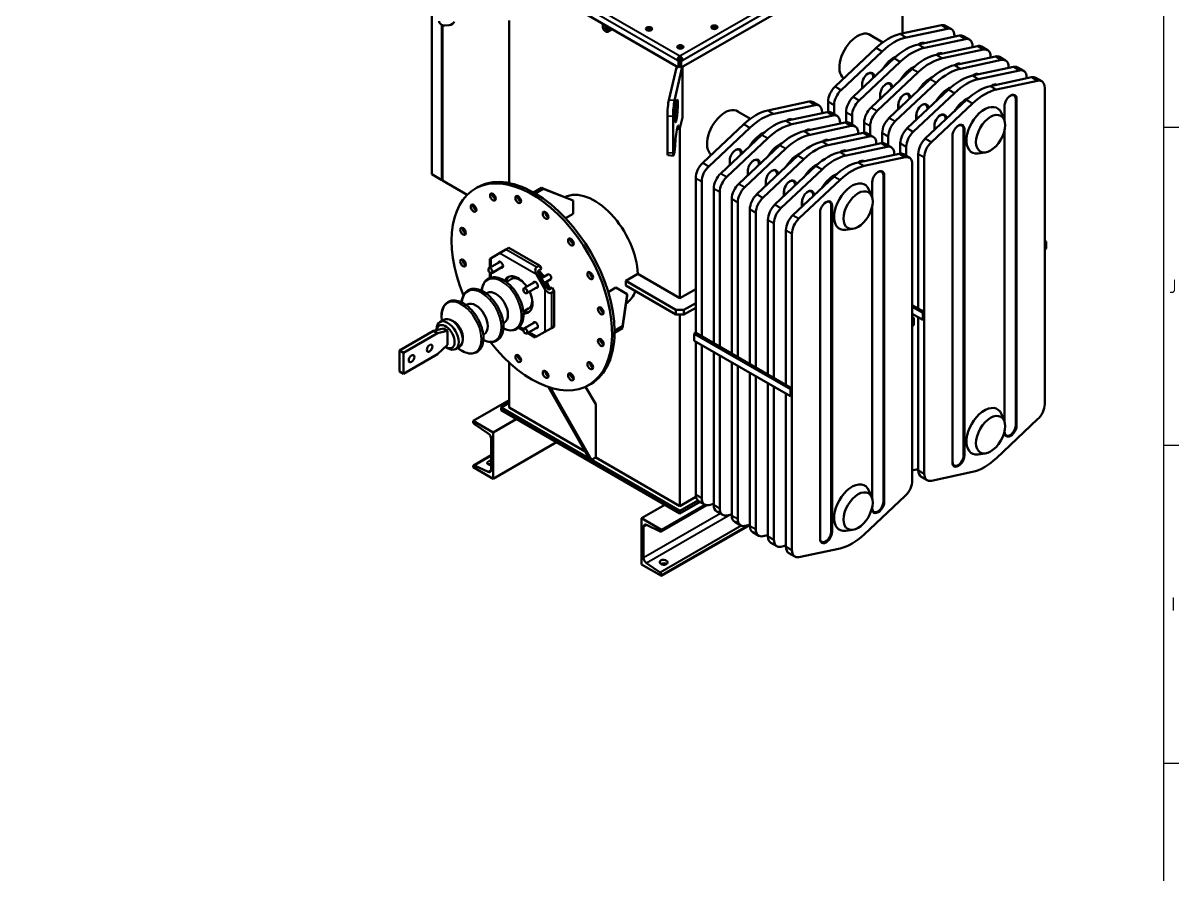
# Model space of a CAD drawing. Header units: millimetres. Extents: x 0 to 5945, y 0 to 4205.
# Drawn here: x 4589 to 5862, y 2681 to 3619 of the extents above; entities that cross this region are included whole.
import ezdxf

# ---------------------------------------------------------------- set-up
doc = ezdxf.new("R2010")
doc.units = ezdxf.units.MM
doc.header["$LTSCALE"] = 5
doc.layers.get('0').update_dxf_attribs({"color": 3, "lineweight": 25})
for name, color, linetype, lineweight in [('가시적인 것(ISO)', 3, 'Continuous', 40), ('가시적인 좁은 것(ISO)', 3, 'Continuous', 35), ('경계(ISO)', 7, 'Continuous', 25)]:
    doc.layers.add(name, color=color, linetype=linetype, lineweight=lineweight)
doc.styles.add('문자 텍스트_PSTEK_POSCO', font='isocp.shx')

# ---------------------------------------------------------------- blocks, each defined once
blk = doc.blocks.new('경계 Default Border')
at = {"layer": '경계(ISO)'}
for p, q in [((1169, 700.83), (1172.4, 700.83)), ((1169, 630.75), (1172.4, 630.75)), ((1169, 560.67), (1172.4, 560.67))]:
    blk.add_line(p, q, dxfattribs=at)
at = {"layer": '경계(ISO)', "flags": 128}
blk.add_lwpolyline([(20, 20), (20, 821), (1169, 821), (1169, 20), (20, 20)], dxfattribs=at)
at = {"layer": '경계(ISO)', "color": 2, "char_height": 3, "attachment_point": 7, "style": '문자 텍스트_PSTEK_POSCO'}
for s, insert in [('J', (1170.23, 664.26)), ('I', (1170.71, 594.21))]:
    blk.add_mtext(s, dxfattribs=dict(at, insert=insert))

msp = doc.modelspace()

# ---------------------------------------------------------------- linework, layer by layer
at = {"layer": '가시적인 것(ISO)'}
for p, q in [((5038.941, 3452.26), (5038.941, 3743.137)), ((5596.936, 3733.594), (5313.74, 3570.091)), ((5310.823, 3570.091), (5084.637, 3700.679)), ((5557.559, 3607.418), (5557.559, 3656.767)), ((5049.989, 3445.881), (5049.989, 3616.874)), ((5050.873, 3445.371), (5050.873, 3616.572)), ((5058.137, 3616.747), (5053.231, 3616.369)), ((5124.014, 3442.599), (5124.014, 3621.814)), ((5228.486, 3617.628), (5228.179, 3617.45)), ((5555.071, 3606.888), (5600.347, 3616.544)), ((5237.861, 3612.215), (5232.866, 3609.331)), ((5535.784, 3597.642), (5520.348, 3606.554)), ((5606.976, 3612.717), (5561.7, 3603.06)), ((5574.959, 3595.406), (5620.234, 3605.062)), ((5611.466, 3612.163), (5604.837, 3615.99)), ((5614.702, 3603.882), (5614.702, 3605.01)), ((5631.354, 3600.681), (5624.724, 3604.508)), ((5483.217, 3548.919), (5528.492, 3591.542)), ((5626.863, 3601.235), (5581.588, 3591.579)), ((5594.846, 3583.924), (5640.122, 3593.58)), ((5634.59, 3592.4), (5634.59, 3593.528)), ((5651.241, 3589.199), (5644.612, 3593.026)), ((5309.453, 3577.822), (5310.867, 3578.639)), ((5310.867, 3578.639), (5312.237, 3577.848)), ((5312.282, 3578.434), (5310.943, 3579.208)), ((5312.282, 3578.434), (5310.943, 3579.208)), ((5312.193, 3581.037), (5312.282, 3580.986)), ((5312.282, 3581.088), (5312.282, 3582.721)), ((5312.282, 3580.986), (5312.37, 3581.037)), ((5312.282, 3580.986), (5312.282, 3578.434)), ((5313.62, 3579.208), (5312.282, 3578.434)), ((5313.62, 3579.208), (5312.282, 3578.434)), ((5312.282, 3578.434), (5312.282, 3576.393)), ((5312.326, 3577.848), (5313.696, 3578.639)), ((5315.11, 3577.822), (5313.696, 3578.639)), ((5535.122, 3587.715), (5489.846, 3545.092)), ((5503.104, 3537.437), (5548.38, 3580.061)), ((5646.751, 3589.753), (5601.475, 3580.097)), ((5614.733, 3572.442), (5660.009, 3582.098)), ((5666.638, 3578.271), (5621.363, 3568.615)), ((5654.477, 3580.918), (5654.477, 3582.046)), ((5671.128, 3577.717), (5664.499, 3581.544)), ((5300.147, 3534), (5308.751, 3571.287)), ((5314.94, 3570.784), (5306.342, 3533.524)), ((5310.823, 3577.031), (5309.453, 3577.822)), ((5312.237, 3577.848), (5310.823, 3577.031)), ((5310.823, 3577.031), (5310.823, 3570.091)), ((5310.823, 3570.091), (5312.237, 3570.907)), ((5312.237, 3570.907), (5312.237, 3577.848)), ((5312.237, 3576.419), (5312.282, 3576.393)), ((5312.282, 3571.29), (5312.237, 3571.294)), ((5312.282, 3576.393), (5312.326, 3576.419)), ((5312.282, 3571.29), (5312.282, 3576.393)), ((5312.326, 3571.287), (5312.282, 3571.29)), ((5312.326, 3570.907), (5312.326, 3577.848)), ((5312.326, 3577.848), (5313.74, 3577.031)), ((5313.74, 3570.091), (5312.326, 3570.907)), ((5315.11, 3577.822), (5313.74, 3577.031)), ((5313.74, 3577.031), (5313.74, 3570.091)), ((5315.009, 3514.946), (5315.009, 3570.824)), ((5555.009, 3576.233), (5509.733, 3533.61)), ((5522.992, 3525.955), (5568.267, 3568.579)), ((5634.621, 3560.96), (5679.896, 3570.616)), ((5686.526, 3566.789), (5641.25, 3557.133)), ((5674.364, 3569.436), (5674.364, 3570.564)), ((5691.016, 3566.235), (5684.387, 3570.062)), ((5492.942, 3558.074), (5492.505, 3558.327)), ((5525.345, 3559.428), (5525.345, 3558.375)), ((5526.314, 3559.476), (5526.314, 3559.287)), ((5574.896, 3564.751), (5529.621, 3522.128)), ((5542.879, 3514.473), (5588.155, 3557.097)), ((5594.784, 3553.269), (5549.508, 3510.646)), ((5654.508, 3549.478), (5699.784, 3559.134)), ((5706.413, 3555.307), (5661.137, 3545.651)), ((5694.252, 3557.954), (5694.252, 3559.082)), ((5710.903, 3554.753), (5704.274, 3558.58)), ((5513.056, 3546.805), (5513.056, 3551.822)), ((5513.14, 3546.885), (5513.14, 3552.381)), ((5532.943, 3535.323), (5532.943, 3540.34)), ((5533.028, 3535.403), (5533.028, 3540.899)), ((5545.233, 3547.946), (5545.233, 3546.893)), ((5546.201, 3547.994), (5546.201, 3547.805)), ((5562.766, 3502.991), (5608.042, 3545.615)), ((5614.671, 3541.787), (5569.395, 3499.164)), ((5714.139, 3198.826), (5714.139, 3547.6)), ((5409.231, 3522.687), (5454.506, 3532.343)), ((5461.135, 3528.515), (5415.86, 3518.859)), ((5465.625, 3527.962), (5458.996, 3531.789)), ((5475.491, 3521.02), (5475.491, 3532.291)), ((5482.12, 3528.464), (5482.12, 3518.439)), ((5552.83, 3523.841), (5552.83, 3528.858)), ((5552.915, 3523.921), (5552.915, 3529.417)), ((5565.12, 3536.464), (5565.12, 3535.411)), ((5566.089, 3536.512), (5566.089, 3536.323)), ((5582.654, 3491.509), (5627.929, 3534.133)), ((5634.558, 3530.305), (5589.283, 3487.682)), ((5669.945, 3510.883), (5669.945, 3527.582)), ((5670.03, 3510.567), (5670.03, 3528.141)), ((5682.235, 3535.188), (5682.235, 3175.419)), ((5683.203, 3535.237), (5683.203, 3175.468)), ((5298.496, 3475.815), (5298.496, 3516.64)), ((5304.691, 3516.164), (5304.691, 3475.339)), ((5312.292, 3503.172), (5315.009, 3514.946)), ((5389.943, 3513.441), (5374.508, 3522.353)), ((5429.118, 3511.205), (5474.394, 3520.861)), ((5481.023, 3517.033), (5435.747, 3507.377)), ((5468.861, 3519.681), (5468.861, 3520.809)), ((5485.513, 3516.48), (5478.884, 3520.307)), ((5495.378, 3509.538), (5495.378, 3520.809)), ((5502.007, 3516.982), (5502.007, 3506.957)), ((5572.718, 3512.359), (5572.718, 3517.376)), ((5572.803, 3512.439), (5572.803, 3517.935)), ((5585.007, 3524.982), (5585.007, 3523.929)), ((5585.976, 3525.03), (5585.976, 3524.841)), ((5669.48, 3512.242), (5666.426, 3519.711)), ((5311.812, 3502.043), (5309.137, 3502.249)), ((5312.282, 3315.625), (5312.282, 3503.128)), ((5337.376, 3464.718), (5382.652, 3507.341)), ((5389.281, 3503.514), (5344.005, 3460.89)), ((5449.005, 3499.723), (5494.281, 3509.379)), ((5500.91, 3505.551), (5455.634, 3495.895)), ((5488.749, 3508.199), (5488.749, 3509.327)), ((5505.4, 3504.998), (5498.771, 3508.825)), ((5515.265, 3498.056), (5515.265, 3509.327)), ((5521.894, 3505.5), (5521.894, 3495.475)), ((5592.605, 3500.878), (5592.605, 3505.894)), ((5592.69, 3500.957), (5592.69, 3506.453)), ((5604.895, 3513.5), (5604.895, 3512.447)), ((5605.863, 3513.548), (5605.863, 3513.359)), ((5624.782, 3502.018), (5624.782, 3142.249)), ((5625.751, 3502.067), (5625.751, 3142.298)), ((5357.263, 3453.236), (5402.539, 3495.859)), ((5409.168, 3492.032), (5363.893, 3449.408)), ((5468.893, 3488.241), (5514.168, 3497.897)), ((5520.797, 3494.069), (5475.522, 3484.413)), ((5508.636, 3496.717), (5508.636, 3497.845)), ((5525.288, 3493.516), (5518.658, 3497.343)), ((5535.153, 3486.574), (5535.153, 3497.845)), ((5541.782, 3494.018), (5541.782, 3483.993)), ((5612.493, 3134.643), (5612.493, 3494.412)), ((5612.577, 3135.202), (5612.577, 3494.971)), ((5669.945, 3179.181), (5669.945, 3500.905)), ((5670.03, 3178.865), (5670.03, 3501.318)), ((5305.516, 3473.813), (5306.17, 3476.645)), ((5377.151, 3441.754), (5422.426, 3484.377)), ((5429.056, 3480.55), (5383.78, 3437.926)), ((5488.78, 3476.759), (5534.056, 3486.415)), ((5540.685, 3482.587), (5495.409, 3472.931)), ((5528.524, 3485.235), (5528.524, 3486.363)), ((5545.175, 3482.034), (5538.546, 3485.861)), ((5555.04, 3475.092), (5555.04, 3486.363)), ((5561.669, 3482.536), (5561.669, 3472.511)), ((5648.746, 3476.331), (5640.752, 3475.241)), ((5298.842, 3473.161), (5305.037, 3472.684)), ((5347.101, 3473.873), (5346.664, 3474.126)), ((5367.215, 3462.604), (5367.215, 3467.621)), ((5367.3, 3462.684), (5367.3, 3468.18)), ((5379.504, 3475.226), (5379.504, 3474.174)), ((5380.473, 3475.275), (5380.473, 3475.086)), ((5397.038, 3430.272), (5442.314, 3472.895)), ((5399.392, 3463.744), (5399.392, 3462.692)), ((5400.361, 3463.793), (5400.361, 3463.604)), ((5448.943, 3469.068), (5403.667, 3426.444)), ((5508.667, 3465.277), (5553.943, 3474.933)), ((5560.572, 3471.106), (5515.297, 3461.449)), ((5548.411, 3473.753), (5548.411, 3474.881)), ((5565.062, 3470.552), (5558.433, 3474.379)), ((5574.927, 3304.321), (5574.927, 3474.881)), ((5581.557, 3471.054), (5581.557, 3122.28)), ((5049.989, 3445.881), (5038.941, 3452.26)), ((5387.102, 3451.122), (5387.102, 3456.139)), ((5387.187, 3451.202), (5387.187, 3456.698)), ((5416.926, 3418.79), (5462.201, 3461.413)), ((5419.279, 3452.262), (5419.279, 3451.21)), ((5420.248, 3452.311), (5420.248, 3452.122)), ((5468.83, 3457.586), (5423.555, 3414.962)), ((5536.394, 3450.987), (5536.394, 3091.218)), ((5537.362, 3451.035), (5537.362, 3091.267)), ((5568.298, 3114.625), (5568.298, 3463.399)), ((5050.873, 3446.392), (5049.989, 3445.881)), ((5078.002, 3429.708), (5050.873, 3445.371)), ((5329.65, 3277.53), (5329.65, 3448.09)), ((5336.279, 3444.262), (5336.279, 3273.703)), ((5406.99, 3439.64), (5406.99, 3444.657)), ((5407.074, 3439.72), (5407.074, 3445.216)), ((5436.813, 3407.308), (5482.089, 3449.931)), ((5439.167, 3440.78), (5439.167, 3439.728)), ((5440.135, 3440.829), (5440.135, 3440.64)), ((5488.718, 3446.104), (5443.442, 3403.48)), ((5524.104, 3426.682), (5524.104, 3443.381)), ((5524.189, 3426.366), (5524.189, 3443.94)), ((5089.357, 3437.911), (5086.705, 3436.38)), ((5105.972, 3429.213), (5107.268, 3429.962)), ((5150.973, 3432.231), (5159.812, 3437.334)), ((5151.857, 3431.72), (5150.973, 3432.231)), ((5150.973, 3432.225), (5150.973, 3432.231)), ((5152.741, 3431.21), (5151.857, 3431.72)), ((5161.579, 3436.313), (5152.741, 3431.21)), ((5152.741, 3431.21), (5152.741, 3431.205)), ((5159.812, 3437.334), (5192.957, 3424.225)), ((5159.812, 3437.334), (5161.579, 3436.313)), ((5194.725, 3423.204), (5161.579, 3436.313)), ((5349.537, 3266.048), (5349.537, 3436.608)), ((5356.166, 3432.78), (5356.166, 3262.221)), ((5426.877, 3428.158), (5426.877, 3433.175)), ((5426.962, 3428.238), (5426.962, 3433.734)), ((5459.054, 3429.298), (5459.054, 3428.246)), ((5460.023, 3429.347), (5460.023, 3429.158)), ((5523.639, 3428.041), (5520.585, 3435.51)), ((5192.957, 3424.225), (5194.725, 3423.204)), ((5194.725, 3408.578), (5194.725, 3423.204)), ((5369.425, 3254.566), (5369.425, 3425.126)), ((5376.054, 3421.298), (5376.054, 3250.739)), ((5389.312, 3243.084), (5389.312, 3413.644)), ((5446.764, 3416.676), (5446.764, 3421.693)), ((5446.849, 3416.756), (5446.849, 3422.252)), ((5478.941, 3417.816), (5478.941, 3058.048)), ((5479.91, 3417.865), (5479.91, 3058.096)), ((5524.104, 3094.98), (5524.104, 3416.704)), ((5524.189, 3094.664), (5524.189, 3417.117)), ((5186.332, 3403.732), (5194.725, 3408.578)), ((5395.941, 3409.816), (5395.941, 3239.257)), ((5409.199, 3231.602), (5409.199, 3402.162)), ((5466.652, 3050.442), (5466.652, 3410.211)), ((5466.737, 3051.001), (5466.737, 3410.77)), ((5415.828, 3398.334), (5415.828, 3227.775)), ((5429.087, 3220.12), (5429.087, 3390.68)), ((5502.906, 3392.13), (5494.911, 3391.04)), ((5435.716, 3386.852), (5435.716, 3038.078)), ((5715.907, 3378.061), (5714.139, 3379.082)), ((5714.139, 3377.04), (5715.907, 3378.061)), ((5714.139, 3377.04), (5714.139, 3369.386)), ((5715.907, 3370.406), (5715.907, 3378.061)), ((5113.584, 3365.297), (5104.364, 3359.973)), ((5113.584, 3365.297), (5120.655, 3369.379)), ((5123.749, 3371.165), (5120.655, 3369.379)), ((5157.458, 3351.703), (5123.749, 3371.165)), ((5714.139, 3369.386), (5715.907, 3370.406)), ((5114.229, 3355.926), (5101.907, 3348.812)), ((5102.9, 3359.128), (5104.364, 3359.973)), ((5102.9, 3349.385), (5102.9, 3359.128)), ((5117.354, 3350.514), (5105.032, 3343.399)), ((5154.364, 3349.917), (5157.458, 3351.703)), ((5157.458, 3351.703), (5159.667, 3347.876)), ((5102.9, 3337.988), (5102.9, 3343.97)), ((5126.809, 3336.847), (5121.057, 3333.526)), ((5163.584, 3325.782), (5154.364, 3341.752)), ((5159.667, 3347.876), (5156.574, 3346.09)), ((5156.574, 3343.028), (5165.794, 3327.058)), ((5166.861, 3341.93), (5159.621, 3337.749)), ((5169.986, 3336.517), (5162.746, 3332.337)), ((5265.911, 3342.397), (5252.653, 3334.742)), ((5265.911, 3342.397), (5312.282, 3315.625)), ((5152.667, 3333.734), (5140.345, 3326.62)), ((5155.792, 3328.322), (5143.47, 3321.208)), ((5168.446, 3325.527), (5171.539, 3327.313)), ((5173.749, 3323.486), (5170.655, 3321.7)), ((5171.539, 3327.313), (5173.749, 3323.486)), ((5173.749, 3323.486), (5173.749, 3284.563)), ((5241.637, 3327.323), (5233.244, 3322.478)), ((5254.304, 3320.01), (5241.637, 3327.323)), ((5307.862, 3297.764), (5252.612, 3329.662)), ((5307.862, 3302.867), (5252.653, 3334.742)), ((5312.282, 3315.625), (5329.65, 3325.652)), ((5100.15, 3321.456), (5098.959, 3320.769)), ((5249.084, 3284.751), (5254.304, 3320.01)), ((5254.304, 3317.969), (5249.084, 3282.71)), ((5254.304, 3320.01), (5254.304, 3317.969)), ((5078.053, 3308.698), (5076.862, 3308.011)), ((5145.559, 3304.371), (5139.807, 3301.05)), ((5316.701, 3302.867), (5307.862, 3302.867)), ((5307.862, 3302.867), (5307.862, 3297.764)), ((5329.65, 3310.343), (5316.701, 3302.867)), ((5329.65, 3305.24), (5316.701, 3297.764)), ((5316.701, 3297.764), (5316.701, 3302.867)), ((5568.298, 3308.149), (5581.557, 3300.494)), ((5579.789, 3299.473), (5568.298, 3306.107)), ((5568.298, 3298.453), (5579.789, 3291.819)), ((5581.557, 3300.494), (5579.789, 3299.473)), ((5579.789, 3291.819), (5579.789, 3299.473)), ((5581.557, 3300.494), (5581.557, 3292.839)), ((5052.223, 3291.981), (5047.803, 3289.429)), ((5118.9, 3288.98), (5117.709, 3288.293)), ((5152.667, 3289.351), (5140.345, 3282.236)), ((5307.862, 3297.764), (5316.701, 3297.764)), ((5312.282, 3086.495), (5312.282, 3297.764)), ((5570.066, 3293.86), (5568.298, 3294.881)), ((5568.298, 3292.839), (5570.066, 3293.86)), ((5568.298, 3292.839), (5568.298, 3285.185)), ((5568.298, 3285.185), (5570.066, 3286.205)), ((5570.066, 3286.205), (5570.066, 3293.86)), ((5574.927, 3126.107), (5574.927, 3294.625)), ((5581.557, 3292.839), (5579.789, 3291.819)), ((5003.364, 3257.96), (5040.929, 3279.648)), ((5045.349, 3277.096), (5007.784, 3255.408)), ((5040.929, 3279.648), (5051.978, 3282.199)), ((5045.349, 3277.096), (5040.929, 3279.648)), ((5044.244, 3280.413), (5044.244, 3281.561)), ((5056.397, 3279.648), (5045.349, 3277.096)), ((5051.978, 3282.199), (5056.397, 3279.648)), ((5056.397, 3279.648), (5056.397, 3264.338)), ((5096.803, 3276.222), (5095.612, 3275.535)), ((5139.772, 3280.104), (5134.592, 3283.095)), ((5155.792, 3283.938), (5143.47, 3276.824)), ((5152.9, 3272.525), (5144.462, 3277.397)), ((5154.364, 3273.371), (5152.9, 3272.525)), ((5154.364, 3273.371), (5163.584, 3278.694)), ((5170.655, 3282.776), (5163.584, 3278.694)), ((5170.655, 3282.776), (5173.749, 3284.563)), ((5240.241, 3279.65), (5240.245, 3279.648)), ((5240.245, 3277.606), (5240.241, 3277.609)), ((5240.245, 3279.648), (5249.084, 3284.751)), ((5249.084, 3282.71), (5240.245, 3277.606)), ((5240.245, 3278.627), (5240.245, 3279.648)), ((5240.245, 3277.606), (5240.245, 3278.627)), ((5249.084, 3284.751), (5249.084, 3282.71)), ((5329.65, 3277.53), (5327.882, 3276.509)), ((5327.882, 3276.509), (5327.882, 3268.855)), ((5433.948, 3215.272), (5327.882, 3276.509)), ((5329.65, 3277.53), (5435.716, 3216.293)), ((5045.349, 3254.132), (5056.397, 3264.338)), ((5054.188, 3261.787), (5056.397, 3260.511)), ((5069.41, 3262.211), (5064.991, 3259.66)), ((5327.882, 3268.855), (5433.948, 3207.617)), ((5329.65, 3099.316), (5329.65, 3267.834)), ((5336.279, 3264.007), (5336.279, 3095.488)), ((5007.784, 3255.408), (5003.364, 3257.96)), ((5003.364, 3234.996), (5003.364, 3257.96)), ((5007.784, 3255.408), (5007.784, 3232.444)), ((5007.784, 3232.444), (5045.349, 3254.132)), ((5349.537, 3087.834), (5349.537, 3256.352)), ((5356.166, 3252.525), (5356.166, 3084.006)), ((5007.784, 3232.444), (5003.364, 3234.996)), ((5124.014, 3195.191), (5124.014, 3244.842)), ((5369.425, 3076.352), (5369.425, 3244.87)), ((5376.054, 3241.043), (5376.054, 3072.524)), ((5389.312, 3064.87), (5389.312, 3233.388)), ((5395.941, 3229.561), (5395.941, 3061.042)), ((5409.199, 3053.388), (5409.199, 3221.906)), ((5212.403, 3139.057), (5167.517, 3217.707)), ((5169.689, 3217.017), (5215.054, 3137.526)), ((5219.474, 3198.727), (5208.388, 3218.152)), ((5214.357, 3221.405), (5211.705, 3219.874)), ((5415.828, 3218.079), (5415.828, 3049.56)), ((5429.087, 3041.906), (5429.087, 3210.424)), ((5435.716, 3216.293), (5433.948, 3215.272)), ((5433.948, 3207.617), (5433.948, 3215.272)), ((5435.716, 3216.293), (5435.716, 3208.638)), ((5124.014, 3203.356), (5084.461, 3180.52)), ((5115.175, 3195.191), (5124.014, 3200.294)), ((5219.474, 3198.727), (5219.474, 3140.078)), ((5435.716, 3208.638), (5433.948, 3207.617)), ((5212.403, 3139.057), (5115.175, 3195.191)), ((5115.175, 3192.13), (5115.175, 3195.191)), ((5115.175, 3192.13), (5312.282, 3078.33)), ((5124.014, 3195.191), (5208.059, 3146.668)), ((5669.48, 3180.541), (5666.426, 3188.009)), ((5084.461, 3180.52), (5106.558, 3167.762)), ((5084.461, 3179.679), (5084.461, 3180.52)), ((5101.121, 3166.507), (5086.074, 3176.714)), ((5106.558, 3167.762), (5131.969, 3182.434)), ((5661.137, 3139.574), (5706.413, 3182.198)), ((5104.348, 3126.468), (5104.348, 3160.577)), ((5106.558, 3167.762), (5106.558, 3116.731)), ((5669.945, 3167.813), (5669.945, 3169.203)), ((5670.03, 3168.372), (5670.03, 3169.617)), ((5176.163, 3156.918), (5106.558, 3116.731)), ((5084.978, 3131.474), (5104.348, 3142.657)), ((5215.054, 3137.526), (5212.403, 3139.057)), ((5219.474, 3140.078), (5215.054, 3137.526)), ((5312.282, 3081.392), (5215.054, 3137.526)), ((5219.474, 3140.078), (5312.282, 3086.495)), ((5648.746, 3144.629), (5640.752, 3143.54)), ((5084.461, 3129.489), (5084.461, 3130.33)), ((5106.558, 3116.731), (5084.461, 3129.489)), ((5086.074, 3131.431), (5101.121, 3124.264)), ((5569.395, 3126.055), (5574.927, 3127.235)), ((5589.283, 3114.573), (5634.558, 3124.229)), ((5584.793, 3115.127), (5578.164, 3118.954)), ((5312.282, 3086.495), (5329.918, 3096.678)), ((5515.297, 3055.373), (5560.572, 3097.997)), ((5523.639, 3096.339), (5520.585, 3103.808)), ((5295.488, 3088.026), (5270.076, 3073.355)), ((5291.655, 3058.612), (5341.901, 3087.621)), ((5339.883, 3088.142), (5292.173, 3060.597)), ((5332.02, 3092.788), (5312.282, 3081.392)), ((5312.282, 3078.33), (5334.563, 3091.195)), ((5339.515, 3088.336), (5332.886, 3092.163)), ((5344.005, 3087.782), (5349.537, 3088.962)), ((5524.104, 3083.612), (5524.104, 3085.002)), ((5524.189, 3084.171), (5524.189, 3085.415)), ((5270.076, 3022.324), (5270.076, 3073.355)), ((5270.076, 3073.355), (5292.173, 3060.597)), ((5312.282, 3078.33), (5312.282, 3081.392)), ((5359.402, 3076.854), (5352.773, 3080.681)), ((5363.893, 3076.3), (5369.425, 3077.48)), ((5379.29, 3065.372), (5372.661, 3069.199)), ((5272.286, 3063.618), (5272.286, 3029.509)), ((5290.559, 3058.654), (5275.513, 3065.821)), ((5389.312, 3065.649), (5292.173, 3009.566)), ((5292.173, 3060.597), (5292.173, 3059.756)), ((5383.78, 3064.818), (5389.312, 3065.998)), ((5399.177, 3053.89), (5392.548, 3057.717)), ((5502.906, 3060.428), (5494.911, 3059.338)), ((5403.667, 3053.336), (5409.199, 3054.516)), ((5419.065, 3042.408), (5412.435, 3046.235)), ((5423.555, 3041.854), (5429.087, 3043.034)), ((5438.952, 3030.926), (5432.323, 3034.753)), ((5443.442, 3030.372), (5488.718, 3040.028)), ((5292.173, 3009.566), (5270.076, 3022.324)), ((5275.513, 3023.579), (5290.559, 3013.372)), ((5292.173, 3010.407), (5292.173, 3009.566))]:
    msp.add_line(p, q, dxfattribs=at)
for centre, major_axis, ratio, start_param, end_param in [((5053.231, 3621.472), (-6.09, -1.405), 0.80934441, 6.09853787, 7.6693342), ((5058.137, 3621.85), (-6.09, -1.405), 0.80934441, 1.38614889, 2.57254845), ((5230.522, 3613.391), (2.344, -4.059), 0.57735027, 2.9996956, 7.99587869), ((5597.025, 3602.459), (7.812, 13.532), 0.57735027, 0, 0.47996554), ((5278.252, 3610.839), (-3.438, 0), 0.57735027, 3.56559051, 5.85918745), ((5278.279, 3610.855), (3.438, 0), 0.57735027, 2.36175915, 2.73154314), ((5350.289, 3612.625), (3.438, 0), 0.57735027, 0.42399785, 2.7175948), ((5350.289, 3612.625), (-3.437, 0), 0.57735027, 3.56559051, 5.85918745), ((5507.841, 3581.624), (-14.062, -24.357), 0.57735027, 3.00005318, 6.20985126), ((5506.427, 3582.44), (13.922, 24.113), 0.57735027, 0, 0.04916785), ((5506.427, 3582.44), (14.062, 24.357), 0.57735027, 6.14164583, 6.23288094), ((5541.782, 3550.546), (31.25, 54.127), 0.57735027, 0.47996554, 1.09083078), ((5603.654, 3598.631), (7.812, 13.532), 0.57735027, 5.49778714, 6.76315085), ((5616.912, 3590.977), (7.812, 13.532), 0.57735027, 0, 0.47996554), ((5312.723, 3590.937), (3.437, 0), 0.57735027, 0.42399785, 2.7175948), ((5312.723, 3590.937), (-3.438, 0), 0.57735027, 3.56559051, 5.85918745), ((5548.411, 3546.719), (-31.25, -54.127), 0.57735027, 3.6215582, 4.23242344), ((5561.669, 3539.064), (31.25, 54.127), 0.57735027, 0.47996554, 1.09083078), ((5568.298, 3535.237), (-31.25, -54.127), 0.57735027, 3.6215582, 4.23242344), ((5577.137, 3588.819), (4.687, 8.119), 0.57735027, 6.26512937, 7.26117233), ((5576.695, 3589.074), (4.315, 7.474), 0.57735027, 0.04542028, 0.91451081), ((5623.541, 3587.149), (7.812, 13.532), 0.57735027, 5.49778714, 6.76315085), ((5636.799, 3579.495), (7.812, 13.532), 0.57735027, 0, 0.47996554), ((5312.282, 3579.455), (-2, -3.464), 0.57735027, 4.97418837, 5.49778714), ((5312.282, 3579.455), (-2, -3.464), 0.57735027, 3.92699082, 4.97418837), ((5312.282, 3579.455), (1, 1.732), 0.57735027, 0.84793893, 2.35619449), ((5312.282, 3579.455), (-2, 3.464), 0.57735027, 4.45058959, 5.49778714), ((5312.282, 3579.455), (1, -1.732), 0.57735027, 0.78539816, 2.29365373), ((5312.282, 3579.455), (-2, 3.464), 0.57735027, 3.92699082, 4.45058959), ((5548.411, 3558.201), (14.062, 24.357), 0.57735027, 0.65043895, 1.52055204), ((5581.557, 3527.582), (31.25, 54.127), 0.57735027, 0.47996554, 1.09083078), ((5588.186, 3523.755), (-31.25, -54.127), 0.57735027, 3.6215582, 4.23242344), ((5597.025, 3577.337), (4.687, 8.119), 0.57735027, 6.26512937, 7.26117233), ((5596.583, 3577.592), (4.315, 7.474), 0.57735027, 0.04542028, 0.91451081), ((5643.428, 3575.667), (7.812, 13.532), 0.57735027, 5.49778714, 6.76315085), ((5656.687, 3568.013), (7.812, 13.532), 0.57735027, 0, 0.47996554), ((5663.316, 3564.185), (7.812, 13.532), 0.57735027, 5.49778714, 6.76315085), ((5519.685, 3555.649), (4.687, 8.119), 0.57735027, 5.49778714, 8.6393798), ((5568.298, 3546.719), (14.062, 24.357), 0.57735027, 0.65043895, 1.52055204), ((5601.444, 3516.1), (31.25, 54.127), 0.57735027, 0.47996554, 1.09083078), ((5608.073, 3512.273), (-31.25, -54.127), 0.57735027, 3.6215582, 4.23242344), ((5616.912, 3565.855), (4.687, 8.119), 0.57735027, 6.26512937, 7.26117233), ((5616.47, 3566.11), (4.315, 7.474), 0.57735027, 0.04542028, 0.91451081), ((5676.574, 3556.531), (7.812, 13.532), 0.57735027, 0, 0.47996554), ((5683.203, 3552.703), (7.812, 13.532), 0.57735027, 5.49778714, 6.76315085), ((5506.427, 3582.44), (-13.922, -24.113), 0.57735027, 6.23401746, 6.28318531), ((5519.243, 3555.904), (4.315, 7.474), 0.57735027, 2.1663224, 2.35619449), ((5519.243, 3555.904), (4.315, 7.474), 0.57735027, 5.49778714, 7.25845556), ((5539.572, 3544.167), (4.687, 8.119), 0.57735027, 5.49778714, 8.6393798), ((5539.13, 3544.422), (4.315, 7.474), 0.57735027, 5.49778714, 7.25845556), ((5588.186, 3535.237), (14.062, 24.357), 0.57735027, 0.65043895, 1.52055204), ((5621.331, 3504.618), (31.25, 54.127), 0.57735027, 0.47996554, 1.09083078), ((5627.96, 3500.791), (-31.25, -54.127), 0.57735027, 3.6215582, 4.23242344), ((5636.799, 3554.373), (4.687, 8.119), 0.57735027, 6.26512937, 7.26117233), ((5636.357, 3554.628), (4.315, 7.474), 0.57735027, 0.04542028, 0.91451081), ((5696.461, 3545.049), (7.812, 13.532), 0.57735027, 0, 0.47996554), ((5703.091, 3541.221), (7.812, 13.532), 0.57735027, 5.49778714, 6.76315085), ((5486.539, 3538.67), (7.812, 13.532), 0.57735027, 1.09083078, 2.35619449), ((5493.168, 3534.842), (-7.812, -13.532), 0.57735027, 4.23242344, 5.49778714), ((5539.13, 3544.422), (4.315, 7.474), 0.57735027, 2.1663224, 2.35619449), ((5559.46, 3532.685), (4.687, 8.119), 0.57735027, 5.49778714, 8.6393798), ((5559.018, 3532.94), (4.315, 7.474), 0.57735027, 5.49778714, 7.25845556), ((5608.073, 3523.755), (14.062, 24.357), 0.57735027, 0.65043895, 1.52055204), ((5641.219, 3493.136), (31.25, 54.127), 0.57735027, 0.47996554, 1.09083078), ((5647.848, 3489.309), (-31.25, -54.127), 0.57735027, 3.6215582, 4.23242344), ((5656.687, 3542.891), (4.687, 8.119), 0.57735027, 6.26512937, 7.26117233), ((5656.245, 3543.146), (4.315, 7.474), 0.57735027, 0.04542028, 0.91451081), ((5676.574, 3531.409), (4.687, 8.119), 0.57735027, 5.49778714, 8.6393798), ((5676.132, 3531.665), (4.315, 7.474), 0.57735027, 5.49778714, 7.25845556), ((5300.147, 3523.794), (-0.959, -12.463), 0.10783457, 3.7612259, 5.33202223), ((5306.342, 3523.317), (0.959, 12.463), 0.10783457, 0.61963325, 2.19042958), ((5451.184, 3518.257), (7.812, 13.532), 0.57735027, 0, 0.47996554), ((5457.813, 3514.43), (7.812, 13.532), 0.57735027, 5.49778714, 6.76315085), ((5506.427, 3527.188), (7.812, 13.532), 0.57735027, 1.09083078, 2.35619449), ((5513.056, 3523.36), (-7.812, -13.532), 0.57735027, 4.23242344, 5.49778714), ((5559.018, 3532.94), (4.315, 7.474), 0.57735027, 2.1663224, 2.35619449), ((5579.347, 3521.203), (4.687, 8.119), 0.57735027, 5.49778714, 8.6393798), ((5578.905, 3521.458), (4.315, 7.474), 0.57735027, 5.49778714, 7.25845556), ((5627.96, 3512.273), (14.062, 24.357), 0.57735027, 0.65043895, 1.52055204), ((5647.848, 3500.791), (-14.062, -24.357), 0.57735027, 2.72105832, 6.70371964), ((5676.132, 3531.665), (4.315, 7.474), 0.57735027, 2.1663224, 2.35619449), ((5362, 3497.423), (-14.062, -24.357), 0.57735027, 3.00005318, 6.20985126), ((5360.586, 3498.239), (13.922, 24.113), 0.57735027, 0, 0.04916785), ((5360.586, 3498.239), (14.062, 24.357), 0.57735027, 6.14164583, 6.23288094), ((5395.941, 3466.345), (31.25, 54.127), 0.57735027, 0.47996554, 1.09083078), ((5402.57, 3462.517), (-31.25, -54.127), 0.57735027, 3.6215582, 4.23242344), ((5471.071, 3506.775), (7.812, 13.532), 0.57735027, 0, 0.47996554), ((5477.7, 3502.948), (7.812, 13.532), 0.57735027, 5.49778714, 6.76315085), ((5526.314, 3515.706), (7.812, 13.532), 0.57735027, 1.09083078, 2.35619449), ((5532.943, 3511.878), (-7.812, -13.532), 0.57735027, 4.23242344, 5.49778714), ((5546.201, 3504.224), (7.812, 13.532), 0.57735027, 1.09083078, 2.35619449), ((5578.905, 3521.458), (4.315, 7.474), 0.57735027, 2.1663224, 2.35619449), ((5599.234, 3509.721), (4.687, 8.119), 0.57735027, 5.49778714, 8.6393798), ((5598.792, 3509.976), (4.315, 7.474), 0.57735027, 5.49778714, 7.25845556), ((5309.231, 3487.357), (1.438, 18.695), 0.10783457, 5.716419, 8.08921811), ((5312.292, 3508.275), (-0.479, -6.232), 0.10783457, 5.716419, 6.90281856), ((5415.828, 3454.863), (31.25, 54.127), 0.57735027, 0.47996554, 1.09083078), ((5422.458, 3451.035), (-31.25, -54.127), 0.57735027, 3.6215582, 4.23242344), ((5431.296, 3504.618), (4.687, 8.119), 0.57735027, 6.26512937, 7.26117233), ((5430.854, 3504.873), (4.315, 7.474), 0.57735027, 0.04542028, 0.91451081), ((5451.184, 3493.136), (4.687, 8.119), 0.57735027, 6.26512937, 7.26117233), ((5490.959, 3495.293), (7.812, 13.532), 0.57735027, 0, 0.47996554), ((5497.588, 3491.466), (7.812, 13.532), 0.57735027, 5.49778714, 6.76315085), ((5552.83, 3500.396), (-7.812, -13.532), 0.57735027, 4.23242344, 5.49778714), ((5566.089, 3492.742), (7.812, 13.532), 0.57735027, 1.09083078, 2.35619449), ((5598.792, 3509.976), (4.315, 7.474), 0.57735027, 2.1663224, 2.35619449), ((5619.122, 3498.239), (4.687, 8.119), 0.57735027, 5.49778714, 8.6393798), ((5618.68, 3498.494), (4.315, 7.474), 0.57735027, 5.49778714, 7.25845556), ((5402.57, 3473.999), (14.062, 24.357), 0.57735027, 0.65043895, 1.52055204), ((5435.716, 3443.381), (31.25, 54.127), 0.57735027, 0.47996554, 1.09083078), ((5442.345, 3439.553), (-31.25, -54.127), 0.57735027, 3.6215582, 4.23242344), ((5450.742, 3493.391), (4.315, 7.474), 0.57735027, 0.04542028, 0.91451081), ((5471.071, 3481.654), (4.687, 8.119), 0.57735027, 6.26512937, 7.26117233), ((5470.629, 3481.909), (4.315, 7.474), 0.57735027, 0.04542028, 0.91451081), ((5510.846, 3483.811), (7.812, 13.532), 0.57735027, 0, 0.47996554), ((5517.475, 3479.984), (7.812, 13.532), 0.57735027, 5.49778714, 6.76315085), ((5572.718, 3488.914), (-7.812, -13.532), 0.57735027, 4.23242344, 5.49778714), ((5585.976, 3481.26), (7.812, 13.532), 0.57735027, 1.09083078, 2.35619449), ((5618.68, 3498.494), (4.315, 7.474), 0.57735027, 2.1663224, 2.35619449), ((5306.17, 3481.748), (-0.479, -6.232), 0.10783457, 0.61963325, 1.8060328), ((5373.844, 3471.448), (4.687, 8.119), 0.57735027, 5.49778714, 8.6393798), ((5373.402, 3471.703), (4.315, 7.474), 0.57735027, 5.49778714, 7.25845556), ((5422.458, 3462.517), (14.062, 24.357), 0.57735027, 0.65043895, 1.52055204), ((5455.603, 3431.899), (31.25, 54.127), 0.57735027, 0.47996554, 1.09083078), ((5462.232, 3428.072), (-31.25, -54.127), 0.57735027, 3.6215582, 4.23242344), ((5475.491, 3420.417), (31.25, 54.127), 0.57735027, 0.47996554, 1.09083078), ((5490.959, 3470.172), (4.687, 8.119), 0.57735027, 6.26512937, 7.26117233), ((5490.517, 3470.427), (4.315, 7.474), 0.57735027, 0.04542028, 0.91451081), ((5530.733, 3472.329), (7.812, 13.532), 0.57735027, 0, 0.47996554), ((5537.362, 3468.502), (7.812, 13.532), 0.57735027, 5.49778714, 6.76315085), ((5592.605, 3477.432), (-7.812, -13.532), 0.57735027, 4.23242344, 5.49778714), ((5299.321, 3479.392), (-0.479, -6.232), 0.10783457, 5.33202223, 6.28318531), ((5305.516, 3478.916), (-0.479, -6.232), 0.10783457, 5.33202223, 6.90281856), ((5340.698, 3454.469), (7.812, 13.532), 0.57735027, 1.09083078, 2.35619449), ((5360.586, 3498.239), (-13.922, -24.113), 0.57735027, 6.23401746, 6.28318531), ((5373.402, 3471.703), (4.315, 7.474), 0.57735027, 2.1663224, 2.35619449), ((5393.731, 3459.966), (4.687, 8.119), 0.57735027, 5.49778714, 8.6393798), ((5393.289, 3460.221), (4.315, 7.474), 0.57735027, 5.49778714, 7.25845556), ((5442.345, 3451.035), (14.062, 24.357), 0.57735027, 0.65043895, 1.52055204), ((5462.232, 3439.553), (14.062, 24.357), 0.57735027, 0.65043895, 1.52055204), ((5482.12, 3416.59), (-31.25, -54.127), 0.57735027, 3.6215582, 4.23242344), ((5495.378, 3408.935), (31.25, 54.127), 0.57735027, 0.47996554, 1.09083078), ((5510.846, 3458.69), (4.687, 8.119), 0.57735027, 6.26512937, 7.26117233), ((5510.404, 3458.945), (4.315, 7.474), 0.57735027, 0.04542028, 0.91451081), ((5550.621, 3460.847), (7.812, 13.532), 0.57735027, 0, 0.47996554), ((5557.25, 3457.02), (7.812, 13.532), 0.57735027, 5.49778714, 6.76315085), ((5149.205, 3328.127), (62.5, -108.253), 0.57735027, 4.95054901, 10.75741426), ((5347.327, 3450.641), (-7.812, -13.532), 0.57735027, 4.23242344, 5.49778714), ((5360.586, 3442.987), (7.812, 13.532), 0.57735027, 1.09083078, 2.35619449), ((5393.289, 3460.221), (4.315, 7.474), 0.57735027, 2.1663224, 2.35619449), ((5413.619, 3448.484), (4.687, 8.119), 0.57735027, 5.49778714, 8.6393798), ((5413.177, 3448.739), (4.315, 7.474), 0.57735027, 5.49778714, 7.25845556), ((5482.12, 3428.072), (14.062, 24.357), 0.57735027, 0.65043895, 1.52055204), ((5502.007, 3405.108), (-31.25, -54.127), 0.57735027, 3.6215582, 4.23242344), ((5530.733, 3447.208), (4.687, 8.119), 0.57735027, 5.49778714, 8.6393798), ((5530.291, 3447.463), (4.315, 7.474), 0.57735027, 5.49778714, 7.25845556), ((5151.857, 3329.658), (-62.5, 108.253), 0.57735027, 5.50778731, 6.28318531), ((5367.215, 3439.159), (-7.812, -13.532), 0.57735027, 4.23242344, 5.49778714), ((5380.473, 3431.505), (7.812, 13.532), 0.57735027, 1.09083078, 2.35619449), ((5413.177, 3448.739), (4.315, 7.474), 0.57735027, 2.1663224, 2.35619449), ((5433.506, 3437.002), (4.687, 8.119), 0.57735027, 5.49778714, 8.6393798), ((5433.064, 3437.257), (4.315, 7.474), 0.57735027, 5.49778714, 7.25845556), ((5502.007, 3416.59), (-14.062, -24.357), 0.57735027, 2.72105832, 6.70371964), ((5530.291, 3447.463), (4.315, 7.474), 0.57735027, 2.1663224, 2.35619449), ((5108.889, 3428.719), (2.188, -3.789), 0.57735027, 3.79273011, 5.63204785), ((5136.768, 3425.958), (2.188, -3.789), 0.57735027, 3.79273011, 5.63204785), ((5151.857, 3329.658), (62.5, -108.253), 0.57735027, 2.35619449, 2.36619466), ((5151.857, 3329.658), (62.5, -108.253), 0.57735027, 2.34619432, 2.35619449), ((5151.857, 3329.658), (62.5, -108.253), 0.57735027, 0.79539833, 2.34619432), ((5218.148, 3367.931), (-33.797, 58.538), 0.57735027, 3.96398492, 6.24701829), ((5387.102, 3427.677), (-7.812, -13.532), 0.57735027, 4.23242344, 5.49778714), ((5400.361, 3420.023), (7.812, 13.532), 0.57735027, 1.09083078, 2.35619449), ((5406.99, 3416.195), (-7.812, -13.532), 0.57735027, 4.23242344, 5.49778714), ((5433.064, 3437.257), (4.315, 7.474), 0.57735027, 2.1663224, 2.35619449), ((5453.394, 3425.52), (4.687, 8.119), 0.57735027, 5.49778714, 8.6393798), ((5452.952, 3425.775), (4.315, 7.474), 0.57735027, 5.49778714, 7.25845556), ((5087.551, 3416.4), (2.188, -3.789), 0.57735027, 3.79273011, 5.63204785), ((5420.248, 3408.541), (7.812, 13.532), 0.57735027, 1.09083078, 2.35619449), ((5426.877, 3404.713), (-7.812, -13.532), 0.57735027, 4.23242344, 5.49778714), ((5452.952, 3425.775), (4.315, 7.474), 0.57735027, 2.1663224, 2.35619449), ((5473.281, 3414.038), (4.687, 8.119), 0.57735027, 5.49778714, 8.6393798), ((5472.839, 3414.293), (4.315, 7.474), 0.57735027, 5.49778714, 7.25845556), ((5166.945, 3408.535), (2.188, -3.789), 0.57735027, 3.79273011, 5.63204785), ((5440.135, 3397.059), (7.812, 13.532), 0.57735027, 1.09083078, 2.35619449), ((5446.764, 3393.231), (-7.812, -13.532), 0.57735027, 4.23242344, 5.49778714), ((5472.839, 3414.293), (4.315, 7.474), 0.57735027, 2.1663224, 2.35619449), ((5076.003, 3390.875), (2.188, -3.789), 0.57735027, 3.79273011, 5.63204785), ((5194.824, 3379.105), (2.188, -3.789), 0.57735027, 3.79273011, 5.63204785), ((5076.003, 3356.03), (2.188, -3.789), 0.57735027, 3.79273011, 5.63204785), ((5114.755, 3352.621), (-1.875, 3.248), 0.57735027, 2.55590711, 6.86887085), ((5157.9, 3343.794), (3.536, -6.124), 0.57735027, 3.14159265, 4.71238898), ((5133.974, 3319.334), (-11.25, 19.486), 0.57735027, 4.85172832, 6.68080082), ((5136.184, 3320.609), (-11.25, 19.486), 0.57735027, 0.09836784, 0.55260948), ((5136.184, 3320.609), (-9.375, 16.238), 0.57735027, 5.32954119, 6.28318531), ((5157.9, 3343.794), (-1.326, 2.296), 0.57735027, 0, 1.57079633), ((5146.995, 3326.851), (-15.937, 27.605), 0.57735027, 4.81058593, 5.08235542), ((5149.205, 3328.127), (-14.844, 25.71), 0.57735027, 4.81784751, 5.12378981), ((5168.424, 3339.223), (-1.562, 2.706), 0.57735027, 3.14159265, 6.28318531), ((5216.162, 3342.146), (2.188, -3.789), 0.57735027, 3.79273011, 5.63204785), ((5109.525, 3305.218), (9.375, -16.238), 0.57735027, 0, 3.14159265), ((5153.193, 3330.43), (-1.875, 3.248), 0.57735027, 2.55590711, 6.86887085), ((5167.12, 3327.824), (-3.536, 6.124), 0.57735027, 1.57079633, 3.14159265), ((5146.995, 3326.851), (-15.937, 27.605), 0.57735027, 4.34242254, 4.61419203), ((5149.205, 3328.127), (-14.844, 25.71), 0.57735027, 4.30098815, 4.60693045), ((5167.12, 3327.824), (1.326, -2.296), 0.57735027, 4.71238898, 6.28318531), ((5226.229, 3331.812), (1.641, 4.391), 0.66883484, 5.31314284, 5.94459523), ((5204.89, 3360.277), (33.797, -58.538), 0.57735027, 0.72989116, 0.82239227), ((5218.148, 3367.931), (33.797, -58.538), 0.57735027, 0.03616701, 0.44605158), ((5087.428, 3292.46), (9.375, -16.238), 0.57735027, 0, 3.14159265), ((5133.974, 3319.334), (11.25, -19.486), 0.57735027, 5.88556979, 7.71464229), ((5136.184, 3320.609), (9.375, -16.238), 0.57735027, 0, 0.95364412), ((5136.184, 3320.609), (11.25, -19.486), 0.57735027, 5.73057582, 6.18481747), ((5227.71, 3303.286), (2.188, -3.789), 0.57735027, 3.79273011, 5.63204785), ((5056.397, 3274.545), (8.594, -14.885), 0.57735027, 5.49778714, 10.21017612), ((5054.188, 3273.269), (7.031, -12.178), 0.57735027, 5.46403092, 10.08184583), ((5060.817, 3277.096), (8.594, -14.885), 0.57735027, 0, 3.14159264), ((5063.026, 3278.372), (-7.132, 12.354), 0.57735027, 3.75322475, 5.67155321), ((5153.193, 3286.046), (-1.875, 3.248), 0.57735027, 2.55590711, 6.86887085), ((5151.857, 3329.658), (62.5, -108.253), 0.57735027, 0, 0.775398), ((5151.857, 3329.658), (62.5, -108.253), 0.57735027, 0.78539816, 0.79539833), ((5151.857, 3329.658), (62.5, -108.253), 0.57735027, 0.775398, 0.78539816), ((5227.71, 3268.442), (2.188, -3.789), 0.57735027, 3.79273011, 5.63204785), ((5136.768, 3250.781), (2.188, -3.789), 0.57735027, 3.79273011, 5.63204785), ((5166.945, 3233.359), (2.188, -3.789), 0.57735027, 3.79273011, 5.63204785), ((5216.162, 3242.916), (2.188, -3.789), 0.57735027, 3.79273011, 5.63204785), ((5194.824, 3230.597), (2.188, -3.789), 0.57735027, 3.79273011, 5.63204785), ((5647.848, 3169.089), (-14.062, -24.357), 0.57735027, 2.72105832, 6.70371964), ((5703.091, 3192.447), (7.812, 13.532), 0.57735027, 4.23242344, 5.49778714), ((5086.228, 3178.659), (-1.25, 2.165), 0.57735027, 0.78539816, 2.26892803), ((5676.574, 3171.641), (-4.687, -8.119), 0.57735027, 5.49778714, 8.6393798), ((5676.132, 3171.896), (-4.315, -7.474), 0.57735027, 5.49778714, 8.6393798), ((5100.812, 3162.618), (-2.5, 4.33), 0.57735027, 3.92699082, 5.41052068), ((5104.348, 3134.369), (4.372, 0.305), 0.52498709, 1.5341562, 4.67574885), ((5104.348, 3130.765), (-4.375, 0), 0.57735027, 4.71238898, 5.48794037), ((5619.122, 3138.47), (-4.687, -8.119), 0.57735027, 5.49778714, 8.6393798), ((5618.68, 3138.726), (-4.315, -7.474), 0.57735027, 5.49778714, 8.6393798), ((5647.848, 3180.571), (31.25, 54.127), 0.57735027, 3.6215582, 4.23242344), ((5086.228, 3129.309), (-1.25, 2.165), 0.57735027, 5.58505361, 7.06858347), ((5100.812, 3128.509), (2.5, -4.33), 0.57735027, 5.58505361, 7.06858347), ((5572.718, 3140.14), (-7.812, -13.532), 0.57735027, 0.37388132, 0.47996554), ((5585.976, 3132.486), (-7.812, -13.532), 0.57735027, 5.49778714, 6.28318531), ((5592.605, 3128.658), (-7.812, -13.532), 0.57735027, 5.49778714, 6.76315085), ((5502.007, 3084.888), (-14.062, -24.357), 0.57735027, 2.72105832, 6.70371964), ((5557.25, 3108.246), (7.812, 13.532), 0.57735027, 4.23242344, 5.49778714), ((5340.698, 3105.695), (-7.812, -13.532), 0.57735027, 5.49778714, 6.28318531), ((5347.327, 3101.867), (-7.812, -13.532), 0.57735027, 5.49778714, 6.76315085), ((5360.586, 3094.213), (-7.812, -13.532), 0.57735027, 5.49778714, 6.28318531), ((5367.215, 3090.385), (-7.812, -13.532), 0.57735027, 5.49778714, 6.76315085), ((5530.733, 3087.439), (-4.687, -8.119), 0.57735027, 5.49778714, 8.6393798), ((5530.291, 3087.694), (-4.315, -7.474), 0.57735027, 5.49778714, 8.6393798), ((5380.473, 3082.731), (-7.812, -13.532), 0.57735027, 5.49778714, 6.28318531), ((5387.102, 3078.903), (-7.812, -13.532), 0.57735027, 5.49778714, 6.76315085), ((5275.821, 3061.577), (-2.5, 4.33), 0.57735027, 5.58505361, 7.06858347), ((5290.405, 3060.777), (1.25, -2.165), 0.57735027, 5.58505361, 7.06858347), ((5400.361, 3071.249), (-7.812, -13.532), 0.57735027, 5.49778714, 6.28318531), ((5406.99, 3067.421), (-7.812, -13.532), 0.57735027, 5.49778714, 6.76315085), ((5473.281, 3054.269), (-4.687, -8.119), 0.57735027, 5.49778714, 8.6393798), ((5472.839, 3054.524), (-4.315, -7.474), 0.57735027, 5.49778714, 8.6393798), ((5420.248, 3059.767), (-7.812, -13.532), 0.57735027, 5.49778714, 6.28318531), ((5426.877, 3055.939), (-7.812, -13.532), 0.57735027, 5.49778714, 6.76315085), ((5502.007, 3096.37), (31.25, 54.127), 0.57735027, 3.6215582, 4.23242344), ((5440.135, 3048.285), (-7.812, -13.532), 0.57735027, 5.49778714, 6.28318531), ((5446.764, 3044.457), (-7.812, -13.532), 0.57735027, 5.49778714, 6.76315085), ((5275.821, 3027.468), (2.5, -4.33), 0.57735027, 3.92699082, 5.41052068), ((5294.383, 3021.048), (-4.375, 0), 0.57735027, 3.85146701, 5.48953805), ((5290.405, 3011.427), (1.25, -2.165), 0.57735027, 0.78539816, 2.26892803)]:
    msp.add_ellipse(centre, major_axis=major_axis, ratio=ratio, start_param=start_param, end_param=end_param, dxfattribs=at)
for centre, major_axis, ratio in [((5350.289, 3614.258), (-3.438, 0), 0.57735027), ((5230.522, 3613.391), (-1.039, 1.799), 0.57735027), ((5278.252, 3612.472), (-3.438, 0), 0.57735027), ((5312.723, 3592.57), (-3.438, 0), 0.57735027), ((5308.405, 3522.053), (0.959, 12.463), 0.10783457), ((5654.477, 3496.963), (-11.356, -19.669), 0.57735027), ((5106.237, 3427.188), (-2.187, 3.789), 0.57735027), ((5134.117, 3424.427), (-2.187, 3.789), 0.57735027), ((5508.636, 3412.762), (-11.356, -19.669), 0.57735027), ((5084.899, 3414.869), (-2.187, 3.789), 0.57735027), ((5164.293, 3407.004), (-2.187, 3.789), 0.57735027), ((5073.351, 3389.344), (-2.187, 3.789), 0.57735027), ((5192.173, 3377.574), (-2.187, 3.789), 0.57735027), ((5073.351, 3354.499), (-2.187, 3.789), 0.57735027), ((5103.47, 3346.106), (-1.563, 2.706), 0.57735027), ((5213.511, 3340.615), (-2.187, 3.789), 0.57735027), ((5141.907, 3323.914), (-1.563, 2.706), 0.57735027), ((5225.059, 3301.755), (-2.187, 3.789), 0.57735027), ((5141.907, 3279.53), (-1.563, 2.706), 0.57735027), ((5036.51, 3260.511), (-2.187, -3.789), 0.57735027), ((5225.059, 3266.911), (-2.187, 3.789), 0.57735027), ((5016.622, 3249.029), (-2.187, -3.789), 0.57735027), ((5134.117, 3249.25), (-2.187, 3.789), 0.57735027), ((5164.293, 3231.828), (-2.187, 3.789), 0.57735027), ((5213.511, 3241.385), (-2.187, 3.789), 0.57735027), ((5192.173, 3229.066), (-2.187, 3.789), 0.57735027), ((5654.477, 3165.262), (-11.356, -19.669), 0.57735027), ((5508.636, 3081.06), (-11.356, -19.669), 0.57735027), ((5294.383, 3024.652), (4.369, -0.363), 0.6252357)]:
    msp.add_ellipse(centre, major_axis=major_axis, ratio=ratio, dxfattribs=at)
for points, knots in [([(5117.859, 3282.4), (5118.027, 3282.319), (5118.195, 3282.24), (5120.858, 3281.023), (5123.36, 3280.36), (5128.031, 3280.155), (5130.215, 3280.566), (5133.914, 3282.366), (5135.454, 3283.673), (5137.93, 3287.029), (5138.839, 3289.103), (5139.981, 3293.905), (5140.158, 3296.675), (5139.726, 3302.563), (5139.103, 3305.688), (5137.134, 3311.941), (5135.791, 3315.069), (5132.526, 3321.027), (5130.606, 3323.857), (5126.369, 3328.954), (5124.052, 3331.218), (5119.224, 3334.953), (5116.712, 3336.421), (5111.73, 3338.36), (5109.254, 3338.839), (5104.71, 3338.67), (5102.626, 3338.082), (5099.137, 3335.984), (5097.709, 3334.543), (5095.449, 3330.932), (5094.656, 3328.723), (5094.092, 3325.496), (5093.993, 3324.68), (5093.931, 3323.844)], [6.36485581, 6.36485581, 6.36485581, 6.36485581, 6.38707628, 6.38707628, 6.71597475, 6.71597475, 7.02770102, 7.02770102, 7.315477, 7.315477, 7.61715622, 7.61715622, 7.94221042, 7.94221042, 8.27223375, 8.27223375, 8.60073784, 8.60073784, 8.92830901, 8.92830901, 9.25646591, 9.25646591, 9.58625097, 9.58625097, 9.91391623, 9.91391623, 10.22035459, 10.22035459, 10.50768873, 10.50768873, 10.81424771, 10.81424771, 10.91390378, 10.91390378, 10.91390378, 10.91390378]), ([(5095.761, 3269.642), (5095.93, 3269.561), (5096.098, 3269.482), (5098.76, 3268.265), (5101.262, 3267.602), (5105.934, 3267.397), (5108.118, 3267.808), (5111.817, 3269.608), (5113.357, 3270.915), (5115.833, 3274.271), (5116.742, 3276.346), (5117.883, 3281.147), (5118.061, 3283.917), (5117.629, 3289.806), (5117.006, 3292.93), (5115.037, 3299.183), (5113.694, 3302.311), (5110.429, 3308.269), (5108.509, 3311.1), (5104.272, 3316.196), (5101.955, 3318.46), (5097.127, 3322.195), (5094.615, 3323.663), (5089.633, 3325.602), (5087.157, 3326.082), (5082.613, 3325.912), (5080.529, 3325.324), (5077.04, 3323.226), (5075.612, 3321.786), (5073.352, 3318.174), (5072.559, 3315.965), (5071.995, 3312.738), (5071.896, 3311.923), (5071.834, 3311.086)], [6.36485581, 6.36485581, 6.36485581, 6.36485581, 6.38707628, 6.38707628, 6.71597475, 6.71597475, 7.02770102, 7.02770102, 7.315477, 7.315477, 7.61715622, 7.61715622, 7.94221042, 7.94221042, 8.27223375, 8.27223375, 8.60073784, 8.60073784, 8.92830901, 8.92830901, 9.25646591, 9.25646591, 9.58625097, 9.58625097, 9.91391623, 9.91391623, 10.22035459, 10.22035459, 10.50768873, 10.50768873, 10.81424771, 10.81424771, 10.91390378, 10.91390378, 10.91390378, 10.91390378]), ([(5067.305, 3260.996), (5069.532, 3259.182), (5071.849, 3257.708), (5076.663, 3255.508), (5079.165, 3254.844), (5083.837, 3254.639), (5086.02, 3255.05), (5089.72, 3256.85), (5091.26, 3258.157), (5093.736, 3261.514), (5094.645, 3263.588), (5095.786, 3268.39), (5095.964, 3271.159), (5095.532, 3277.048), (5094.909, 3280.172), (5092.94, 3286.425), (5091.597, 3289.553), (5088.331, 3295.512), (5086.412, 3298.342), (5082.175, 3303.438), (5079.858, 3305.703), (5075.03, 3309.438), (5072.518, 3310.905), (5067.535, 3312.845), (5065.06, 3313.324), (5060.516, 3313.154), (5058.432, 3312.566), (5054.943, 3310.469), (5053.514, 3309.028), (5051.255, 3305.416), (5050.462, 3303.207), (5049.583, 3298.174), (5049.545, 3295.314), (5049.96, 3291.808), (5050.033, 3291.288), (5050.117, 3290.765)], [6.08095456, 6.08095456, 6.08095456, 6.08095456, 6.38707628, 6.38707628, 6.71597475, 6.71597475, 7.02770102, 7.02770102, 7.315477, 7.315477, 7.61715622, 7.61715622, 7.94221042, 7.94221042, 8.27223375, 8.27223375, 8.60073784, 8.60073784, 8.92830901, 8.92830901, 9.25646591, 9.25646591, 9.58625097, 9.58625097, 9.91391623, 9.91391623, 10.22035459, 10.22035459, 10.50768873, 10.50768873, 10.81424771, 10.81424771, 11.14134474, 11.14134474, 11.19780503, 11.19780503, 11.19780503, 11.19780503])]:
    msp.add_open_spline(points, degree=3, knots=knots, dxfattribs=at)
at = {"layer": '가시적인 좁은 것(ISO)'}
for p, q in [((5312.282, 3582.721), (5592.738, 3744.643)), ((5595.566, 3739.744), (5315.11, 3577.822)), ((5309.453, 3577.822), (5086.007, 3706.829)), ((5088.836, 3711.728), (5312.282, 3582.721)), ((5600.347, 3616.544), (5606.976, 3612.717)), ((5555.071, 3606.888), (5561.7, 3603.06)), ((5620.234, 3605.062), (5626.863, 3601.235)), ((5528.492, 3591.542), (5535.122, 3587.715)), ((5574.959, 3595.406), (5581.588, 3591.579)), ((5640.122, 3593.58), (5646.751, 3589.753)), ((5312.282, 3581.088), (5309.832, 3579.674)), ((5314.731, 3579.674), (5312.282, 3581.088)), ((5548.38, 3580.061), (5555.009, 3576.233)), ((5594.846, 3583.924), (5601.475, 3580.097)), ((5660.009, 3582.098), (5666.638, 3578.271)), ((5568.267, 3568.579), (5574.896, 3564.751)), ((5614.733, 3572.442), (5621.363, 3568.615)), ((5679.896, 3570.616), (5686.526, 3566.789)), ((5526.314, 3559.476), (5525.345, 3559.428)), ((5588.155, 3557.097), (5594.784, 3553.269)), ((5634.621, 3560.96), (5641.25, 3557.133)), ((5699.784, 3559.134), (5706.413, 3555.307)), ((5483.217, 3548.919), (5489.846, 3545.092)), ((5513.056, 3551.822), (5513.14, 3552.381)), ((5532.943, 3540.34), (5533.028, 3540.899)), ((5546.201, 3547.994), (5545.233, 3547.946)), ((5608.042, 3545.615), (5614.671, 3541.787)), ((5654.508, 3549.478), (5661.137, 3545.651)), ((5306.342, 3533.524), (5300.147, 3534)), ((5454.506, 3532.343), (5461.135, 3528.515)), ((5475.491, 3532.291), (5482.12, 3528.464)), ((5503.104, 3537.437), (5509.733, 3533.61)), ((5552.83, 3528.858), (5552.915, 3529.417)), ((5566.089, 3536.512), (5565.12, 3536.464)), ((5627.929, 3534.133), (5634.558, 3530.305)), ((5669.945, 3527.582), (5670.03, 3528.141)), ((5683.203, 3535.237), (5682.235, 3535.188)), ((5298.496, 3516.64), (5304.691, 3516.164)), ((5373.932, 3522.658), (5373.932, 3522.683)), ((5375.7, 3521.664), (5375.7, 3521.89)), ((5409.231, 3522.687), (5415.86, 3518.859)), ((5474.394, 3520.861), (5481.023, 3517.033)), ((5495.378, 3520.809), (5502.007, 3516.982)), ((5522.992, 3525.955), (5529.621, 3522.128)), ((5542.879, 3514.473), (5549.508, 3510.646)), ((5572.718, 3517.376), (5572.803, 3517.935)), ((5585.976, 3525.03), (5585.007, 3524.982)), ((5311.526, 3503.045), (5309.362, 3503.212)), ((5382.652, 3507.341), (5389.281, 3503.514)), ((5429.118, 3511.205), (5435.747, 3507.377)), ((5494.281, 3509.379), (5500.91, 3505.551)), ((5515.265, 3509.327), (5521.894, 3505.5)), ((5562.766, 3502.991), (5569.395, 3499.164)), ((5592.605, 3505.894), (5592.69, 3506.453)), ((5605.863, 3513.548), (5604.895, 3513.5)), ((5625.751, 3502.067), (5624.782, 3502.018)), ((5402.539, 3495.859), (5409.168, 3492.032)), ((5449.005, 3499.723), (5455.634, 3495.895)), ((5514.168, 3497.897), (5520.797, 3494.069)), ((5535.153, 3497.845), (5541.782, 3494.018)), ((5582.654, 3491.509), (5589.283, 3487.682)), ((5612.493, 3494.412), (5612.577, 3494.971)), ((5422.426, 3484.377), (5429.056, 3480.55)), ((5468.893, 3488.241), (5475.522, 3484.413)), ((5488.78, 3476.759), (5495.409, 3472.931)), ((5534.056, 3486.415), (5540.685, 3482.587)), ((5555.04, 3486.363), (5561.669, 3482.536)), ((5304.691, 3475.339), (5298.496, 3475.815)), ((5337.376, 3464.718), (5344.005, 3460.89)), ((5367.215, 3467.621), (5367.3, 3468.18)), ((5380.473, 3475.275), (5379.504, 3475.226)), ((5400.361, 3463.793), (5399.392, 3463.744)), ((5442.314, 3472.895), (5448.943, 3469.068)), ((5508.667, 3465.277), (5515.297, 3461.449)), ((5553.943, 3474.933), (5560.572, 3471.106)), ((5574.927, 3474.881), (5581.557, 3471.054)), ((5357.263, 3453.236), (5363.893, 3449.408)), ((5387.102, 3456.139), (5387.187, 3456.698)), ((5420.248, 3452.311), (5419.279, 3452.262)), ((5462.201, 3461.413), (5468.83, 3457.586)), ((5537.362, 3451.035), (5536.394, 3450.987)), ((5329.65, 3448.09), (5336.279, 3444.262)), ((5377.151, 3441.754), (5383.78, 3437.926)), ((5406.99, 3444.657), (5407.074, 3445.216)), ((5440.135, 3440.829), (5439.167, 3440.78)), ((5482.089, 3449.931), (5488.718, 3446.104)), ((5524.104, 3443.381), (5524.189, 3443.94)), ((5349.537, 3436.608), (5356.166, 3432.78)), ((5397.038, 3430.272), (5403.667, 3426.444)), ((5426.877, 3433.175), (5426.962, 3433.734)), ((5460.023, 3429.347), (5459.054, 3429.298)), ((5369.425, 3425.126), (5376.054, 3421.298)), ((5389.312, 3413.644), (5395.941, 3409.816)), ((5416.926, 3418.79), (5423.555, 3414.962)), ((5446.764, 3421.693), (5446.849, 3422.252)), ((5479.91, 3417.865), (5478.941, 3417.816)), ((5409.199, 3402.162), (5415.828, 3398.334)), ((5436.813, 3407.308), (5443.442, 3403.48)), ((5466.652, 3410.211), (5466.737, 3410.77)), ((5429.087, 3390.68), (5435.716, 3386.852)), ((5154.364, 3341.752), (5113.584, 3365.297)), ((5154.364, 3349.917), (5120.655, 3369.379)), ((5104.364, 3350.23), (5104.364, 3359.973)), ((5104.364, 3338.42), (5104.364, 3343.256)), ((5163.584, 3325.782), (5163.584, 3278.694)), ((5170.655, 3321.7), (5170.655, 3282.776)), ((5139.887, 3281.729), (5135.698, 3284.147)), ((5154.364, 3273.371), (5145.926, 3278.242)), ((5683.203, 3175.468), (5682.235, 3175.419)), ((5669.945, 3167.813), (5670.03, 3168.372)), ((5104.348, 3141.982), (5086.074, 3131.431)), ((5612.493, 3134.643), (5612.577, 3135.202)), ((5625.751, 3142.298), (5624.782, 3142.249)), ((5104.334, 3126.12), (5101.121, 3124.264)), ((5574.927, 3126.107), (5581.557, 3122.28)), ((5329.65, 3099.316), (5336.279, 3095.488)), ((5340.77, 3087.814), (5292.173, 3059.756)), ((5349.537, 3087.834), (5356.166, 3084.006)), ((5524.104, 3083.612), (5524.189, 3084.171)), ((5537.362, 3091.267), (5536.394, 3091.218)), ((5356.846, 3078.33), (5272.286, 3029.509)), ((5368.548, 3077.293), (5275.513, 3023.579)), ((5369.425, 3076.352), (5376.054, 3072.524)), ((5275.836, 3065.668), (5272.286, 3063.618)), ((5380.02, 3065.022), (5290.559, 3013.372)), ((5387.96, 3065.709), (5292.173, 3010.407)), ((5389.312, 3064.87), (5395.941, 3061.042)), ((5479.91, 3058.096), (5478.941, 3058.048)), ((5409.199, 3053.388), (5415.828, 3049.56)), ((5466.652, 3050.442), (5466.737, 3051.001)), ((5429.087, 3041.906), (5435.716, 3038.078))]:
    msp.add_line(p, q, dxfattribs=at)
for centre, start_param, end_param in [((5115.871, 3308.882), 5.58844068, 10.11952259), ((5093.774, 3296.124), 5.58844068, 10.11952259), ((5071.676, 3283.366), 5.29788814, 10.41007513)]:
    msp.add_ellipse(centre, major_axis=(15.551, -26.935), ratio=0.57735027, start_param=start_param, end_param=end_param, dxfattribs=at)

# ---------------------------------------------------------------- block references
at = {"xscale": 5, "yscale": 5, "zscale": 5}
msp.add_blockref('경계 Default Border', (0, 0), dxfattribs=at)

doc.saveas('drawing.dxf')
